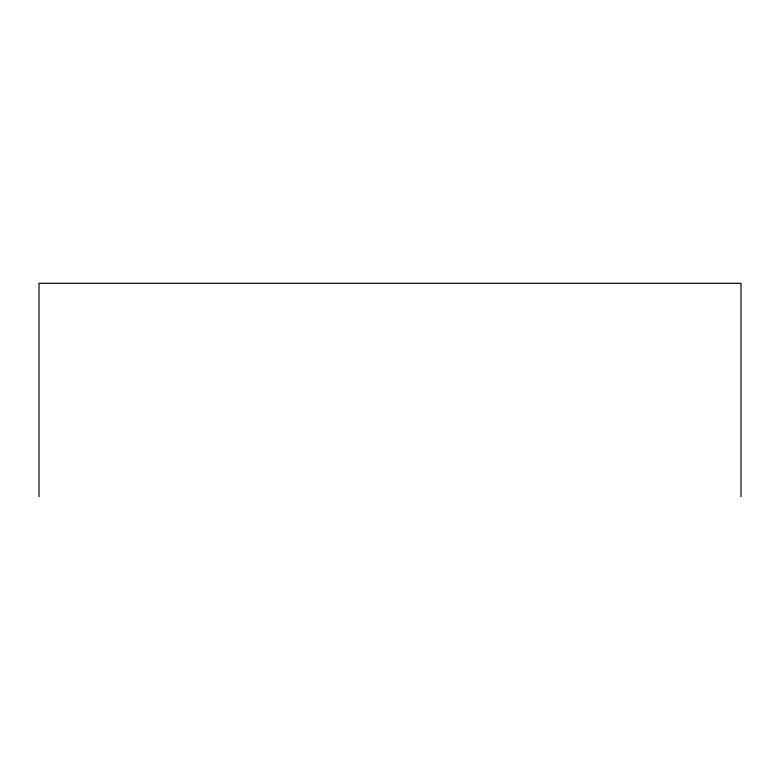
<?xml version="1.0" encoding="UTF-8"?>
<svg xmlns="http://www.w3.org/2000/svg" width="780" height="780" viewBox="0 0 780 780"><rect width="100%" height="100%" fill="white"/><g stroke="black" fill="none" stroke-linecap="round" stroke-linejoin="round"><path stroke-width="1.17" d="M741 496.723L741 283.276L39 283.276L39 496.723"/></g></svg>
